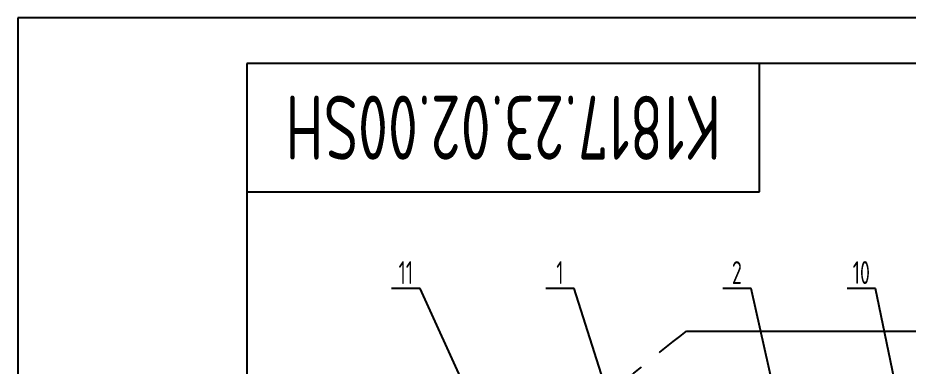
# Model space of a CAD drawing. Header units: millimetres. Extents: x 0 to 16800, y -462 to 11880.
# Drawn here: x 0 to 3889, y 10357 to 11880 of the extents above; entities that cross this region are included whole.
import ezdxf
from ezdxf.enums import TextEntityAlignment as Align

# ---------------------------------------------------------------- set-up
doc = ezdxf.new("R2010")
doc.units = ezdxf.units.MM
doc.header["$LTSCALE"] = 400
for name, pattern in [('F', [0.75, 0.5, -0.25]), ('G', [2, 1.25, -0.25, 0.25, -0.25]), ('K', [2.5, 1.25, -0.25, 0.25, -0.25, 0.25, -0.25])]:
    doc.linetypes.add(name, pattern=pattern)
for name, color, linetype in [('01', 7, 'Continuous'), ('02', 1, 'Continuous'), ('04', 2, 'F'), ('05', 142, 'G'), ('07', 6, 'K'), ('11', 3, 'Continuous')]:
    doc.layers.add(name, color=color, linetype=linetype)
doc.styles.get("Standard").update_dxf_attribs({"font": 'isocp', "width": 0.707, "bigfont": 'intecad.shx'})

# ---------------------------------------------------------------- blocks, each defined once
blk = doc.blocks.new('ERW')
at = {"layer": '07', "color": 6, "linetype": 'K', "ltscale": 30}
blk.add_line((37169.7, 6740), (46124.7, 6740), dxfattribs=at)
at = {"layer": '07', "color": 6, "linetype": 'K'}
blk.add_spline([(35874, 2037.5), (35819.9, 3447.9), (35969.8, 4517.6), (36261.7, 4885), (36445.4, 5913.6), (37169.7, 6740)], degree=3, dxfattribs=at)
blk = doc.blocks.new('*U188', base_point=(251.959, 168.306))
at = {"layer": '01'}
for p, q in [((251.959, 168.306), (251.959, 182.306)), ((195.959, 168.306), (251.959, 168.306))]:
    blk.add_line(p, q, dxfattribs=at)
blk = doc.blocks.new('*U189')
at = {"layer": '04'}
blk.add_blockref('*U188', (0, 0), dxfattribs=at)
blk = doc.blocks.new('*U190')
at = {"layer": '01'}
for points in [[(415, 292), (25, 292)], [(25, 292), (25, 5)]]:
    blk.add_lwpolyline(points, dxfattribs=at)
at = {"layer": '02'}
for points in [[(420, 297), (0, 297)], [(0, 297), (0, 0)]]:
    blk.add_lwpolyline(points, dxfattribs=at)

msp = doc.modelspace()

# ---------------------------------------------------------------- linework, layer by layer
at = {"layer": '02'}
for p, q in [((1756.8, 10696.5), (1632.8, 10696.5)), ((2960.2, 8069.1), (1756.8, 10696.5)), ((2429.7, 10696.5), (2305.7, 10696.5)), ((3315.9, 7929.2), (2429.7, 10696.5)), ((3202.6, 10696.5), (3078.6, 10696.5)), ((3815.4, 7979.2), (3202.6, 10696.5)), ((3746.1, 10696.5), (3622.1, 10696.5)), ((4209.2, 8458.1), (3746.1, 10696.5))]:
    msp.add_line(p, q, dxfattribs=at)

# ---------------------------------------------------------------- block references
at = {"layer": '04'}
msp.add_blockref('ERW', (-34249.5, 3770.4), dxfattribs=at)
at = {"layer": '05', "xscale": 40, "yscale": 40, "zscale": 40}
msp.add_blockref('*U190', (0, 0), dxfattribs=at)
at = {"layer": '05', "xscale": 40, "yscale": 40}
msp.add_blockref('*U189', (3240, 11120), dxfattribs=at)

# ---------------------------------------------------------------- texts
at = {"layer": '11', "width": 0.696129}
msp.add_text('K1817.23.02.00SH', height=280, rotation=180, dxfattribs=at).set_placement((3070.7, 11540), (1169.3, 11540), align=Align.FIT)
at = {"layer": '11', "width": 0.707}
for s, p in [('11', (1694.8, 10716.5)), ('1', (2367.7, 10716.5)), ('2', (3140.6, 10716.5)), ('10', (3684.1, 10716.5))]:
    msp.add_text(s, height=100, dxfattribs=at).set_placement(p, align=Align.CENTER)

doc.saveas('drawing.dxf')
